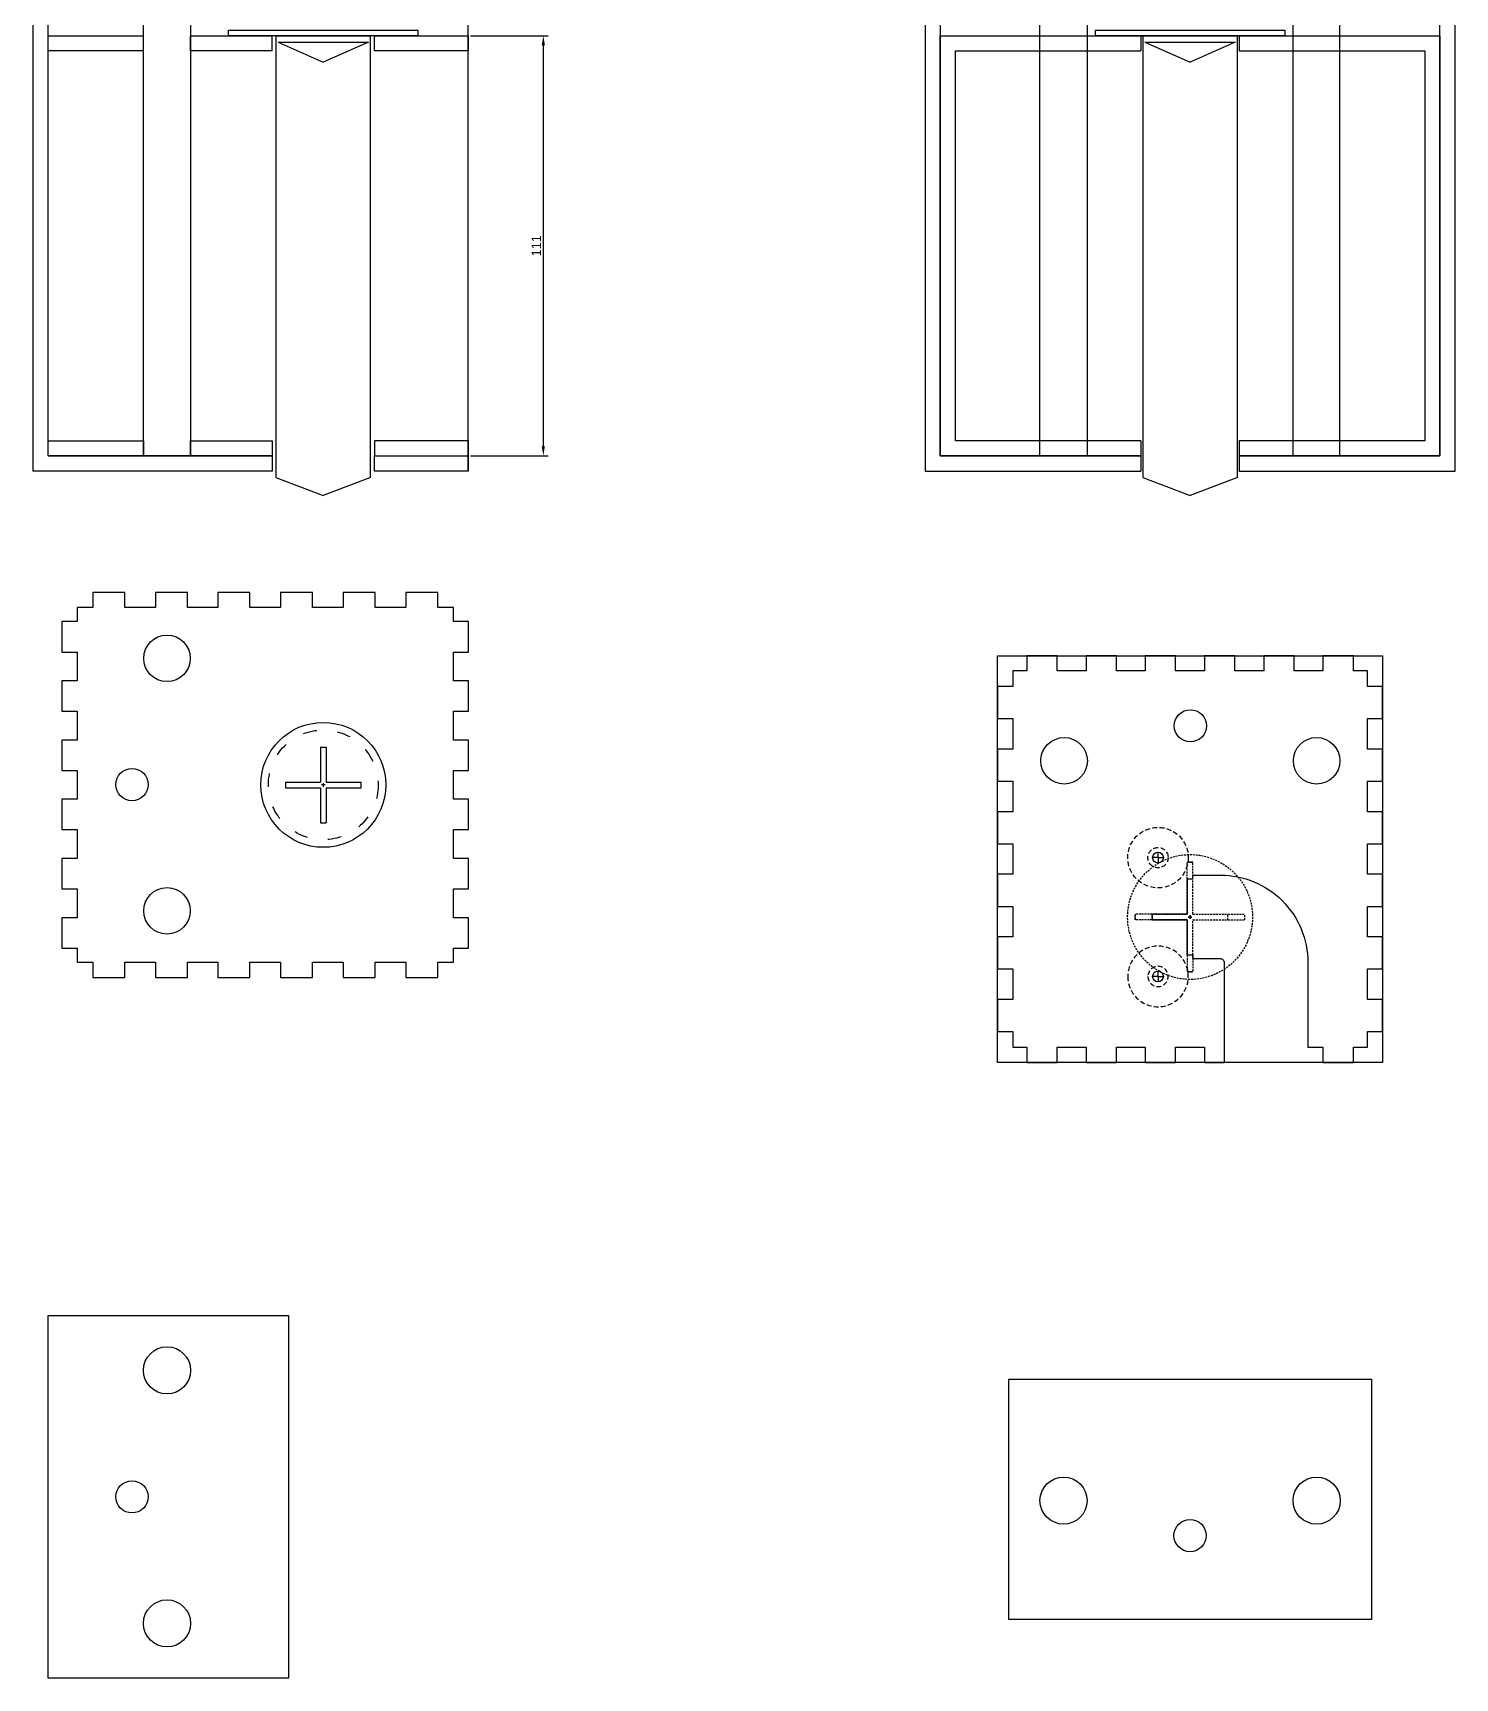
# Model space of a CAD drawing. Header units: millimetres. Extents: x -3740 to 1472, y -3901 to 3077.
# Drawn here: x -515.2 to -139.6, y -318.9 to 115.8 of the extents above; entities that cross this region are included whole.
import ezdxf

# ---------------------------------------------------------------- set-up
doc = ezdxf.new("R2010")
doc.units = ezdxf.units.MM
doc.linetypes.add('ACAD_ISO03W100', pattern=[30, 12, -18])
doc.linetypes.add('DASHED2', pattern=[9.525, 6.35, -3.175])
doc.layers.get('0').update_dxf_attribs({"true_color": 0xe7f0ff})
doc.layers.add('test', color=4, linetype='Continuous')
doc.dimstyles.new('ISO-25', dxfattribs={"dimtxt": 2.5, "dimasz": 2.5, "dimexe": 1.25, "dimexo": 0.625, "dimtad": 1, "dimtxsty": 'Standard', "dimcen": 2.5, "dimadec": 0, "dimazin": 0, "dimtfac": 1, "dimtmove": 0, "dimatfit": 3, "dimfxl": 1, "dimarcsym": 0})

# ---------------------------------------------------------------- blocks, each defined once
blk = doc.blocks.new('A$C479906B1')
blk.add_lwpolyline([(0, 63.5), (95.76, 63.5), (95.76, 0), (0, 0)], close=True)
for points in [[(8.23, 31.42), (8.23, 27.98), (11.02, 25.2), (14.45, 25.2), (17.89, 25.2), (20.68, 27.98), (20.68, 31.42), (20.68, 34.86), (17.89, 37.64), (14.45, 37.64), (11.02, 37.64), (8.23, 34.86), (8.23, 31.42), (8.23, 31.42), (8.23, 31.42), (8.23, 31.42)], [(75.08, 31.42), (75.08, 27.98), (77.87, 25.2), (81.31, 25.2), (84.74, 25.2), (87.53, 27.98), (87.53, 31.42), (87.53, 34.86), (84.74, 37.64), (81.31, 37.64), (77.87, 37.64), (75.08, 34.86), (75.08, 31.42), (75.08, 31.42), (75.08, 31.42), (75.08, 31.42)], [(43.62, 22.17), (43.62, 19.82), (45.53, 17.92), (47.88, 17.92), (50.23, 17.92), (52.13, 19.82), (52.13, 22.17), (52.13, 24.52), (50.23, 26.43), (47.88, 26.43), (45.53, 26.43), (43.62, 24.52), (43.62, 22.17), (43.62, 22.17), (43.62, 22.17), (43.62, 22.17)]]:
    blk.add_open_spline(points, degree=3, knots=[0, 0, 0, 0, 1, 1, 1, 2, 2, 2, 3, 3, 3, 4, 4, 4, 5, 5, 5, 5])
blk = doc.blocks.new('*D20')
at = {"color": 0, "lineweight": -2}
for p, q in [((-399.62, 115), (-379.17, 115)), ((-380.42, 112.5), (-380.42, 6.5)), ((-399.62, 4), (-379.17, 4))]:
    blk.add_line(p, q, dxfattribs=at)
at = {"color": 0}
for points in [[(-380.83, 112.5), (-380, 112.5), (-380.42, 115)], [(-380.83, 6.5), (-380, 6.5), (-380.42, 4)]]:
    blk.add_solid(points, dxfattribs=at)
at = {"layer": 'Defpoints', "color": 0}
for p in [(-400.24, 115), (-400.24, 4), (-380.42, 4)]:
    blk.add_point(p, dxfattribs=at)
at = {"color": 0, "insert": (-382.29, 59.5), "char_height": 2.5, "attachment_point": 5, "rotation": 90}
blk.add_mtext('111', dxfattribs=at)
blk = doc.blocks.new('A$C1FD10F27')
at = {"color": 250, "linetype": 'DASHED2', "ltscale": 0.08}
for p, q in [((15.75, 26.5), (15.75, 17.25)), ((17.25, 26.5), (15.75, 26.5)), ((17.25, 26.5), (17.25, 17.25)), ((15.75, 17.25), (6.5, 17.25)), ((15.75, 15.75), (6.5, 15.75)), ((15.75, 15.75), (15.75, 6.5)), ((16.98, 16.5), (16.02, 16.5)), ((16.5, 16.02), (16.5, 16.98)), ((26.5, 17.25), (17.25, 17.25)), ((26.5, 15.75), (17.25, 15.75)), ((17.25, 15.75), (17.25, 6.5)), ((15.75, 6.5), (17.25, 6.5))]:
    blk.add_line(p, q, dxfattribs=at)
for points in [[(15.75, 26.5), (15.75, 30.98)], [(17.25, 30.98), (15.75, 30.98)], [(17.25, 26.5), (17.25, 30.98)], [(6.5, 17.25), (2.02, 17.25)], [(2.02, 17.25), (2.02, 15.75)], [(6.5, 15.75), (2.02, 15.75)], [(6.5, 17.25), (6.5, 15.75)], [(26.5, 17.25), (26.5, 15.75)], [(26.5, 17.25), (30.98, 17.25)], [(26.5, 15.75), (30.98, 15.75)], [(30.98, 17.25), (30.98, 15.75)], [(15.75, 6.5), (15.75, 2.02)], [(17.25, 6.5), (17.25, 2.02)], [(17.25, 2.02), (15.75, 2.02)]]:
    blk.add_lwpolyline(points, dxfattribs=at)
blk.add_circle((16.5, 16.5), 16.5, dxfattribs=at)
blk = doc.blocks.new('A$C60EA5C05')
at = {"layer": 'test', "color": 250, "linetype": 'DASHED2', "ltscale": 0.2}
for points in [[(8, 8), (8, 9.26)], [(8, 8), (6.74, 8)], [(8, 8), (8, 6.74)], [(8, 8), (9.26, 8)]]:
    blk.add_lwpolyline(points, dxfattribs=at)
for radius in [8, 2.68]:
    blk.add_circle((8, 8), radius, dxfattribs=at)

msp = doc.modelspace()

# ---------------------------------------------------------------- linework, layer by layer
for p, q in [((-486.044, 111), (-486.044, 115)), ((-473.599, 111), (-473.599, 115)), ((-450.482, 113.327), (-426.608, 113.327)), ((-222.58, 115), (-222.58, 111)), ((-221.516, 113.327), (-197.643, 113.327)), ((-196.58, 115), (-196.58, 111)), ((-425.045, 0), (-425.045, 4)), ((-439.295, -72.921), (-439.295, -82.171)), ((-437.795, -72.921), (-437.795, -82.171)), ((-448.545, -82.171), (-448.545, -83.671)), ((-448.545, -82.171), (-439.295, -82.171)), ((-438.545, -82.445), (-438.545, -83.397)), ((-437.795, -82.171), (-428.545, -82.171)), ((-428.545, -83.671), (-428.545, -82.171)), ((-448.545, -83.671), (-439.295, -83.671)), ((-439.295, -83.671), (-439.295, -92.921)), ((-438.069, -82.921), (-439.021, -82.921)), ((-437.795, -83.671), (-437.795, -92.921)), ((-437.795, -83.671), (-428.545, -83.671)), ((-210.33, -107.835), (-210.33, -117.085)), ((-210.33, -117.085), (-219.58, -117.085)), ((-210.33, -118.585), (-219.58, -118.585)), ((-210.33, -118.585), (-210.33, -127.835)), ((-209.104, -117.835), (-210.056, -117.835)), ((-209.58, -118.312), (-209.58, -117.359))]:
    msp.add_line(p, q)
at = {"color": 5}
msp.add_line((-452.045, 4), (-452.045, 0), dxfattribs=at)
at = {"color": 4}
for p, q in [((-244.684, -48.789), (-252.707, -48.789)), ((-252.707, -48.789), (-252.707, -52.789)), ((-244.684, -52.789), (-244.684, -48.789)), ((-229.037, -48.789), (-237.06, -48.789)), ((-237.06, -48.789), (-237.06, -52.789)), ((-229.037, -52.789), (-229.037, -48.789)), ((-213.391, -48.789), (-221.414, -48.789)), ((-221.414, -48.789), (-221.414, -52.789)), ((-213.391, -52.789), (-213.391, -48.789)), ((-197.745, -48.789), (-205.768, -48.789)), ((-205.768, -48.789), (-205.768, -52.789)), ((-197.745, -52.789), (-197.745, -48.789)), ((-182.099, -48.789), (-190.122, -48.789)), ((-190.122, -48.789), (-190.122, -52.789)), ((-182.099, -52.789), (-182.099, -48.789)), ((-166.453, -48.789), (-174.476, -48.789)), ((-174.476, -48.789), (-174.476, -52.789)), ((-166.453, -52.789), (-166.453, -48.789)), ((-252.707, -52.789), (-256.43, -52.789)), ((-256.43, -52.789), (-256.43, -56.955)), ((-237.06, -52.789), (-244.684, -52.789)), ((-221.414, -52.789), (-229.037, -52.789)), ((-205.768, -52.789), (-213.391, -52.789)), ((-190.122, -52.789), (-197.745, -52.789)), ((-174.476, -52.789), (-182.099, -52.789)), ((-162.73, -52.789), (-166.453, -52.789)), ((-162.73, -56.955), (-162.73, -52.789)), ((-256.43, -56.955), (-260.43, -56.955)), ((-260.43, -56.955), (-260.43, -65.42)), ((-158.729, -56.955), (-162.73, -56.955)), ((-158.729, -65.42), (-158.729, -56.955)), ((-260.43, -65.42), (-256.43, -65.42)), ((-256.43, -65.42), (-256.43, -73.485)), ((-162.73, -73.485), (-162.73, -65.42)), ((-162.73, -65.42), (-158.729, -65.42)), ((-256.43, -73.485), (-260.43, -73.485)), ((-260.43, -73.485), (-260.43, -81.951)), ((-158.729, -73.485), (-162.73, -73.485)), ((-158.729, -81.951), (-158.729, -73.485)), ((-260.43, -81.951), (-256.43, -81.951)), ((-256.43, -81.951), (-256.43, -90.016)), ((-162.73, -90.016), (-162.73, -81.951)), ((-162.73, -81.951), (-158.729, -81.951)), ((-256.43, -90.016), (-260.43, -90.016)), ((-260.43, -90.016), (-260.43, -98.481)), ((-158.729, -90.016), (-162.73, -90.016)), ((-158.729, -98.481), (-158.729, -90.016)), ((-260.43, -98.481), (-256.43, -98.481)), ((-256.43, -98.481), (-256.43, -106.547)), ((-162.73, -106.547), (-162.73, -98.481)), ((-162.73, -98.481), (-158.729, -98.481)), ((-256.43, -106.547), (-260.43, -106.547)), ((-260.43, -106.547), (-260.43, -115.012)), ((-158.729, -106.547), (-162.73, -106.547)), ((-158.729, -115.012), (-158.729, -106.547)), ((-260.43, -115.012), (-256.43, -115.012)), ((-256.43, -115.012), (-256.43, -123.078)), ((-162.73, -123.078), (-162.73, -115.012)), ((-162.73, -115.012), (-158.729, -115.012)), ((-256.43, -123.078), (-260.43, -123.078)), ((-260.43, -123.078), (-260.43, -131.543)), ((-158.729, -123.078), (-162.73, -123.078)), ((-158.729, -131.543), (-158.729, -123.078)), ((-260.43, -131.543), (-256.43, -131.543)), ((-256.43, -131.543), (-256.43, -139.608)), ((-162.73, -139.608), (-162.73, -131.543)), ((-162.73, -131.543), (-158.729, -131.543)), ((-256.43, -139.608), (-260.43, -139.608)), ((-260.43, -139.608), (-260.43, -148.074)), ((-158.729, -139.608), (-162.73, -139.608)), ((-158.729, -148.074), (-158.729, -139.608)), ((-260.43, -148.074), (-256.43, -148.074)), ((-256.43, -148.074), (-256.43, -152.239)), ((-162.73, -152.239), (-162.73, -148.074)), ((-162.73, -148.074), (-158.729, -148.074)), ((-256.43, -152.239), (-252.707, -152.239)), ((-252.707, -152.239), (-252.707, -156.239)), ((-252.707, -156.239), (-244.684, -156.239)), ((-244.684, -156.239), (-244.684, -152.239)), ((-244.684, -152.239), (-237.06, -152.239)), ((-237.06, -152.239), (-237.06, -156.239)), ((-237.06, -156.239), (-229.037, -156.239)), ((-229.037, -156.239), (-229.037, -152.239)), ((-229.037, -152.239), (-221.414, -152.239)), ((-221.414, -152.239), (-221.414, -156.239)), ((-221.414, -156.239), (-213.391, -156.239)), ((-213.391, -156.239), (-213.391, -152.239)), ((-213.391, -152.239), (-205.768, -152.239)), ((-205.768, -152.239), (-205.768, -156.239)), ((-205.768, -156.239), (-200.58, -156.239)), ((-178.489, -152.239), (-174.476, -152.239)), ((-174.476, -152.239), (-174.476, -156.239)), ((-174.476, -156.239), (-166.453, -156.239)), ((-166.453, -156.239), (-166.453, -152.239)), ((-166.453, -152.239), (-162.73, -152.239))]:
    msp.add_line(p, q, dxfattribs=at)
at = {"color": 5}
for points in [[(-400.241, 0), (-400.241, 560), (-515.241, 560), (-515.241, 0)], [(-196.58, 0), (-139.58, 0), (-139.58, 560), (-279.58, 560), (-279.58, 0), (-222.58, 0)], [(-511.241, 4), (-511.241, 556)], [(-196.58, 4), (-143.58, 4), (-143.58, 556), (-275.58, 556), (-275.58, 4), (-222.58, 4)], [(-452.045, 0), (-515.241, 0)], [(-425.045, 4), (-400.241, 4), (-400.241, 0), (-425.045, 0)]]:
    msp.add_lwpolyline(points, dxfattribs=at)
at = {"color": 1}
for points in [[(-249.229, 556), (-236.783, 556), (-236.783, 4), (-249.229, 4)], [(-170.08, 4), (-182.376, 4), (-182.376, 556), (-170.08, 556)]]:
    msp.add_lwpolyline(points, close=True, dxfattribs=at)
msp.add_lwpolyline([(-473.599, 255), (-473.599, 4), (-486.044, 4), (-486.044, 255)], dxfattribs=at)
at = {"color": 3}
for points in [[(-486.044, 111), (-511.241, 111), (-511.241, 115), (-486.044, 115)], [(-473.599, 115), (-452.045, 115)], [(-452.045, 111), (-452.045, 115)], [(-425.045, 115), (-400.241, 115), (-400.241, 111), (-425.045, 111)], [(-425.045, 111), (-425.045, 115)], [(-222.58, 4), (-275.58, 4), (-275.58, 115), (-143.58, 115), (-143.58, 4), (-196.58, 4)], [(-452.045, 111), (-473.599, 111)], [(-222.58, 8), (-271.58, 8), (-271.58, 111), (-222.58, 111)], [(-196.58, 111), (-147.58, 111), (-147.58, 8), (-196.58, 8)]]:
    msp.add_lwpolyline(points, dxfattribs=at)
for points in [[(-463.545, 116.5), (-413.545, 116.5), (-413.545, 115), (-463.545, 115)], [(-234.58, 116.5), (-184.58, 116.5), (-184.58, 115), (-234.58, 115)], [(-447.741, -223.154), (-447.741, -318.912), (-511.241, -318.912), (-511.241, -223.154)]]:
    msp.add_lwpolyline(points, close=True)
for points in [[(-451.045, 115), (-426.045, 115)], [(-451.045, 115), (-451.045, -1.704)], [(-450.482, 113.327), (-438.545, 108.026)], [(-426.608, 113.327), (-438.545, 108.026)], [(-426.045, -1.704), (-426.045, 115)], [(-222.08, 115), (-222.08, -1.704)], [(-221.516, 113.327), (-209.58, 108.026)], [(-197.643, 113.327), (-209.58, 108.026)], [(-197.08, -1.704), (-197.08, 115)], [(-511.241, 4), (-511.241, 8)], [(-400.241, 8), (-400.241, 4)], [(-222.58, 8), (-222.58, 0)], [(-196.58, 8), (-196.58, 0)], [(-511.241, 4), (-452.045, 4)], [(-451.045, -1.704), (-438.545, -6.438)], [(-426.045, -1.704), (-438.545, -6.438)], [(-222.08, -1.704), (-209.58, -6.438)], [(-197.08, -1.704), (-209.58, -6.438)], [(-439.295, -72.921), (-437.795, -72.921)], [(-439.295, -92.921), (-437.795, -92.921)], [(-219.58, -117.085), (-219.58, -118.585)]]:
    msp.add_lwpolyline(points)
for points in [[(-511.241, 8), (-486.044, 8), (-486.044, 4), (-511.241, 4)], [(-452.045, 4), (-473.599, 4), (-473.599, 8), (-452.045, 8)], [(-425.045, 4), (-400.241, 4), (-400.241, 8), (-425.045, 8)]]:
    msp.add_lwpolyline(points, close=True, dxfattribs=at)
at = {"color": 4}
msp.add_lwpolyline([(-507.591, -118.025), (-507.591, -126.048), (-503.591, -126.048), (-503.591, -129.771), (-499.426, -129.771), (-499.426, -133.771), (-490.96, -133.771), (-490.96, -129.771), (-482.895, -129.771), (-482.895, -133.771), (-474.43, -133.771), (-474.43, -129.771), (-466.364, -129.771), (-466.364, -133.771), (-457.899, -133.771), (-457.899, -129.771), (-449.834, -129.771), (-449.834, -133.771), (-441.368, -133.771), (-441.368, -129.771), (-433.303, -129.771), (-433.303, -133.771), (-424.837, -133.771), (-424.837, -129.771), (-416.772, -129.771), (-416.772, -133.771), (-408.306, -133.771), (-408.306, -129.771), (-404.141, -129.771), (-404.141, -126.048), (-400.141, -126.048), (-400.141, -118.025), (-404.141, -118.025), (-404.141, -110.402), (-400.141, -110.402), (-400.141, -102.378), (-404.141, -102.378), (-404.141, -94.755), (-400.141, -94.755), (-400.141, -86.732), (-404.141, -86.732), (-404.141, -79.109), (-400.141, -79.109), (-400.141, -71.086), (-404.141, -71.086), (-404.141, -63.463), (-400.141, -63.463), (-400.141, -55.44), (-404.141, -55.44), (-404.141, -47.817), (-400.141, -47.817), (-400.141, -39.794), (-404.141, -39.794), (-404.141, -36.071), (-408.306, -36.071), (-408.306, -32.071), (-416.772, -32.071), (-416.772, -36.071), (-424.837, -36.071), (-424.837, -32.071), (-433.303, -32.071), (-433.303, -36.071), (-441.368, -36.071), (-441.368, -32.071), (-449.834, -32.071), (-449.834, -36.071), (-457.899, -36.071), (-457.899, -32.071), (-466.364, -32.071), (-466.364, -36.071), (-474.43, -36.071), (-474.43, -32.071), (-482.895, -32.071), (-482.895, -36.071), (-490.96, -36.071), (-490.96, -32.071), (-499.426, -32.071), (-499.426, -36.071), (-503.591, -36.071), (-503.591, -39.794), (-507.591, -39.794), (-507.591, -47.817), (-503.591, -47.817), (-503.591, -55.44), (-507.591, -55.44), (-507.591, -63.463), (-503.591, -63.463), (-503.591, -71.086), (-507.591, -71.086), (-507.591, -79.109), (-503.591, -79.109), (-503.591, -86.732), (-507.591, -86.732), (-507.591, -94.755), (-503.591, -94.755), (-503.591, -102.378), (-507.591, -102.378), (-507.591, -110.402), (-503.591, -110.402), (-503.591, -118.025)], close=True, dxfattribs=at)
at = {"color": 250, "linetype": 'DASHED2', "ltscale": 0.08}
for points in [[(-210.33, -107.835), (-210.33, -103.355)], [(-208.83, -103.355), (-210.33, -103.355)], [(-208.83, -107.835), (-208.83, -103.355)], [(-219.58, -117.085), (-224.06, -117.085)], [(-224.06, -117.085), (-224.06, -118.585)], [(-219.58, -118.585), (-224.06, -118.585)], [(-210.33, -127.835), (-210.33, -132.316)], [(-208.83, -127.835), (-208.83, -132.316)], [(-208.83, -132.316), (-210.33, -132.316)]]:
    msp.add_lwpolyline(points, dxfattribs=at)
at = {"color": 2}
for centre, radius in [((-479.822, -49.494), 6.148), ((-489.067, -82.846), 4.255), ((-479.822, -116.198), 6.148)]:
    msp.add_circle(centre, radius, dxfattribs=at)
at = {"color": 4}
for centre, radius in [((-209.505, -67.314), 4.255), ((-242.857, -76.559), 6.148), ((-176.153, -76.559), 6.148)]:
    msp.add_circle(centre, radius, dxfattribs=at)
msp.add_circle((-438.545, -82.921), 16.5)
at = {"linetype": 'ACAD_ISO03W100', "ltscale": 0.3}
msp.add_circle((-438.545, -82.921), 14.5, dxfattribs=at)
for points in [[(-479.822, -231.383), (-483.259, -231.383), (-486.044, -234.169), (-486.044, -237.606), (-486.044, -241.043), (-483.259, -243.829), (-479.822, -243.829), (-476.384, -243.829), (-473.599, -241.043), (-473.599, -237.606), (-473.599, -234.169), (-476.384, -231.383), (-479.822, -231.383), (-479.822, -231.383), (-479.822, -231.383), (-479.822, -231.383)], [(-489.067, -266.778), (-491.417, -266.778), (-493.322, -268.683), (-493.322, -271.033), (-493.322, -273.383), (-491.417, -275.287), (-489.067, -275.287), (-486.718, -275.287), (-484.812, -273.383), (-484.812, -271.033), (-484.812, -268.683), (-486.718, -266.778), (-489.067, -266.778), (-489.067, -266.778), (-489.067, -266.778), (-489.067, -266.778)], [(-479.822, -298.236), (-483.259, -298.236), (-486.044, -301.022), (-486.044, -304.459), (-486.044, -307.896), (-483.259, -310.682), (-479.822, -310.682), (-476.384, -310.682), (-473.599, -307.896), (-473.599, -304.459), (-473.599, -301.022), (-476.384, -298.236), (-479.822, -298.236), (-479.822, -298.236), (-479.822, -298.236), (-479.822, -298.236)]]:
    msp.add_open_spline(points, degree=3, knots=[0, 0, 0, 0, 1, 1, 1, 2, 2, 2, 3, 3, 3, 4, 4, 4, 5, 5, 5, 5])
at = {"layer": 'test'}
for p, q in [((-208.83, -107.835), (-210.33, -107.835)), ((-210.33, -127.835), (-208.83, -127.835))]:
    msp.add_line(p, q, dxfattribs=at)
msp.add_lwpolyline([(-260.43, -48.789), (-158.729, -48.789), (-158.729, -156.239), (-260.43, -156.239)], close=True, dxfattribs=at)
for points in [[(-210.33, -107.835), (-210.33, -117.085), (-219.58, -117.085), (-219.58, -118.585), (-210.33, -118.585), (-210.33, -127.835)], [(-208.83, -107.835), (-208.83, -106.745)], [(-208.83, -128.835), (-208.83, -127.835)]]:
    msp.add_lwpolyline(points, dxfattribs=at)
for points in [[(-208.83, -106.745), (-201.58, -106.745, -0.4142136), (-178.489, -129.835), (-178.489, -152.239)], [(-208.83, -128.835), (-201.58, -128.835, -0.4142136), (-200.58, -129.835), (-200.58, -156.239)]]:
    msp.add_lwpolyline(points, format="xyb", dxfattribs=at)
for centre in [(-218.046, -102.14), (-218.046, -133.531)]:
    msp.add_circle(centre, 1.42, dxfattribs=at)

# ---------------------------------------------------------------- block references
msp.add_blockref('A$C479906B1', (-257.459, -303.438))
msp.add_blockref('A$C60EA5C05', (-226.046, -110.14), dxfattribs=at)
at = {"layer": 'test', "rotation": 180}
msp.add_blockref('A$C1FD10F27', (-193.08, -101.335), dxfattribs=at)
at = {"layer": 'test', "xscale": -1, "rotation": 180}
msp.add_blockref('A$C60EA5C05', (-226.046, -125.531), dxfattribs=at)

# ---------------------------------------------------------------- dimensions: what is measured, and where the dimension line sits
dim = msp.add_linear_dim(base=(-380.418, 4), p1=(-400.241, 115), p2=(-400.241, 4), angle=90, dimstyle='ISO-25')
dim.commit()
dim.dimension.update_dxf_attribs({"geometry": '*D20', "text_midpoint": (-382.293, 59.5)})

doc.saveas('drawing.dxf')
